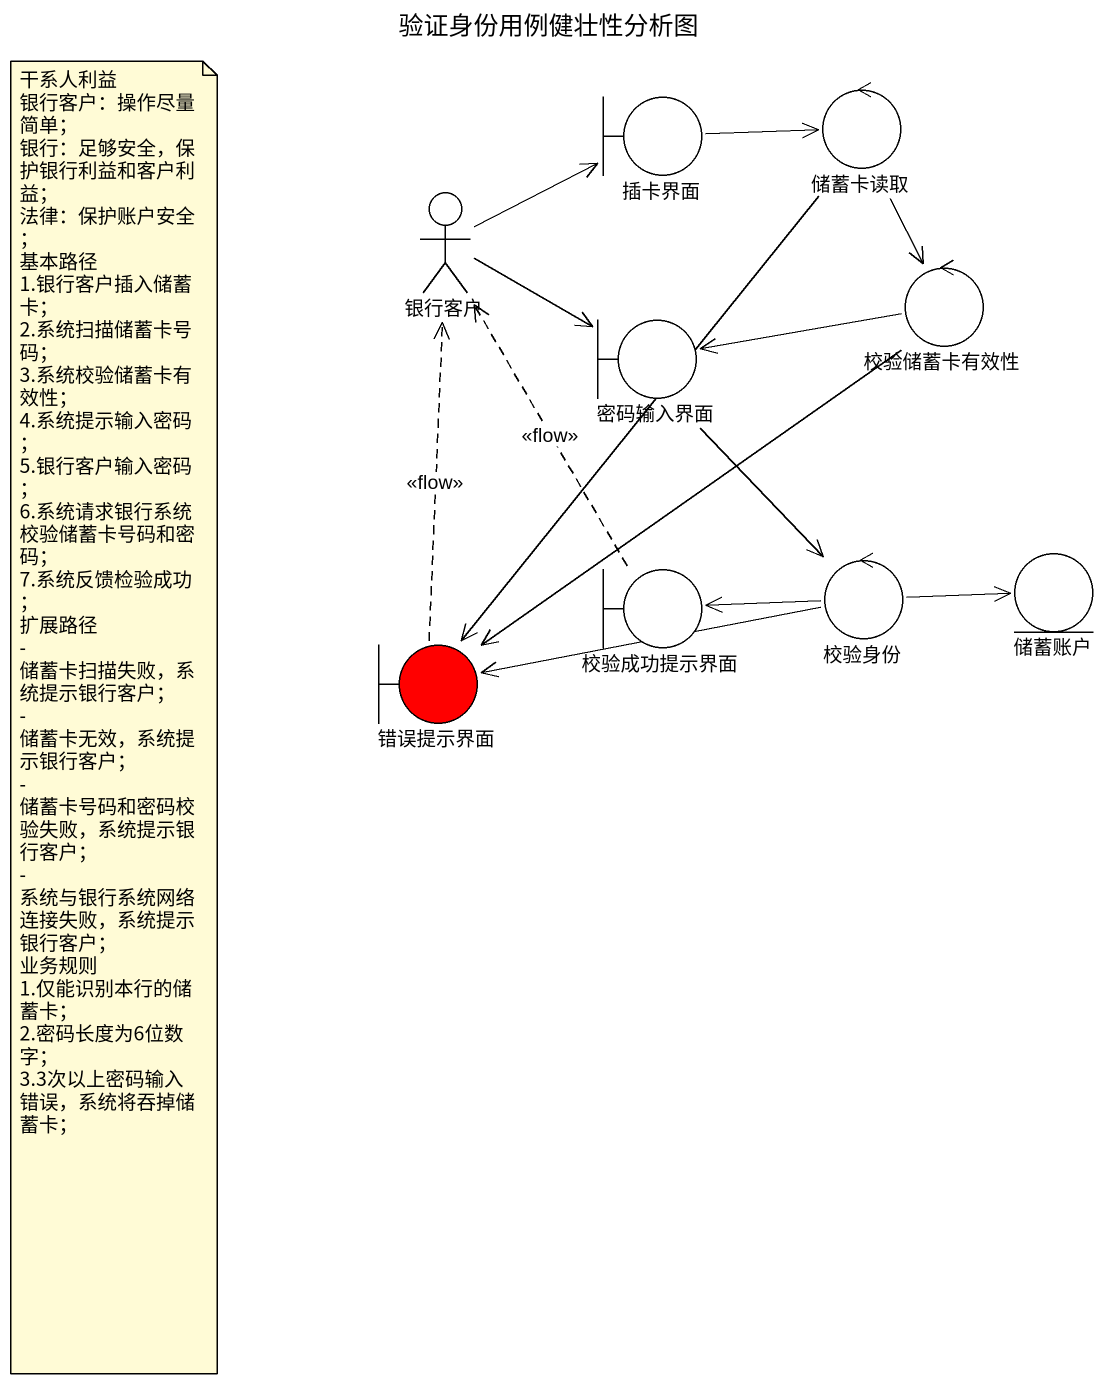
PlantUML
@startuml
title 验证身份用例健壮性分析图
boundary 插卡界面
control 储蓄卡读取
actor 银行客户
control 校验储蓄卡有效性
boundary 密码输入界面
boundary 校验成功提示界面
control 校验身份
entity 储蓄账户
boundary 错误提示界面 #FF0000
插卡界面 -right-> 储蓄卡读取
储蓄卡读取 --> 校验储蓄卡有效性
储蓄卡读取 --> 错误提示界面
银行客户 -right-> 插卡界面
银行客户 -right-> 密码输入界面
校验储蓄卡有效性 -left-> 密码输入界面
校验储蓄卡有效性 --> 错误提示界面
密码输入界面 --> 校验身份
校验成功提示界面 .up.> 银行客户 : <<flow>>
校验身份 -left-> 校验成功提示界面
校验身份 -right-> 储蓄账户
校验身份 -left-> 错误提示界面
错误提示界面 .up.> 银行客户 : <<flow>>
note as N1
  干系人利益
  银行客户：操作尽量简单；
  银行：足够安全，保护银行利益和客户利益；
  法律：保护账户安全；
  基本路径
  1.银行客户插入储蓄卡；
  2.系统扫描储蓄卡号码；
  3.系统校验储蓄卡有效性；
  4.系统提示输入密码；
  5.银行客户输入密码；
  6.系统请求银行系统校验储蓄卡号码和密码；
  7.系统反馈检验成功；
  扩展路径
  - 储蓄卡扫描失败，系统提示银行客户；
  - 储蓄卡无效，系统提示银行客户；
  - 储蓄卡号码和密码校验失败，系统提示银行客户；
  - 系统与银行系统网络连接失败，系统提示银行客户；
  业务规则
  1.仅能识别本行的储蓄卡；
  2.密码长度为6位数字；
  3.3次以上密码输入错误，系统将吞掉储蓄卡；
end note
@enduml
